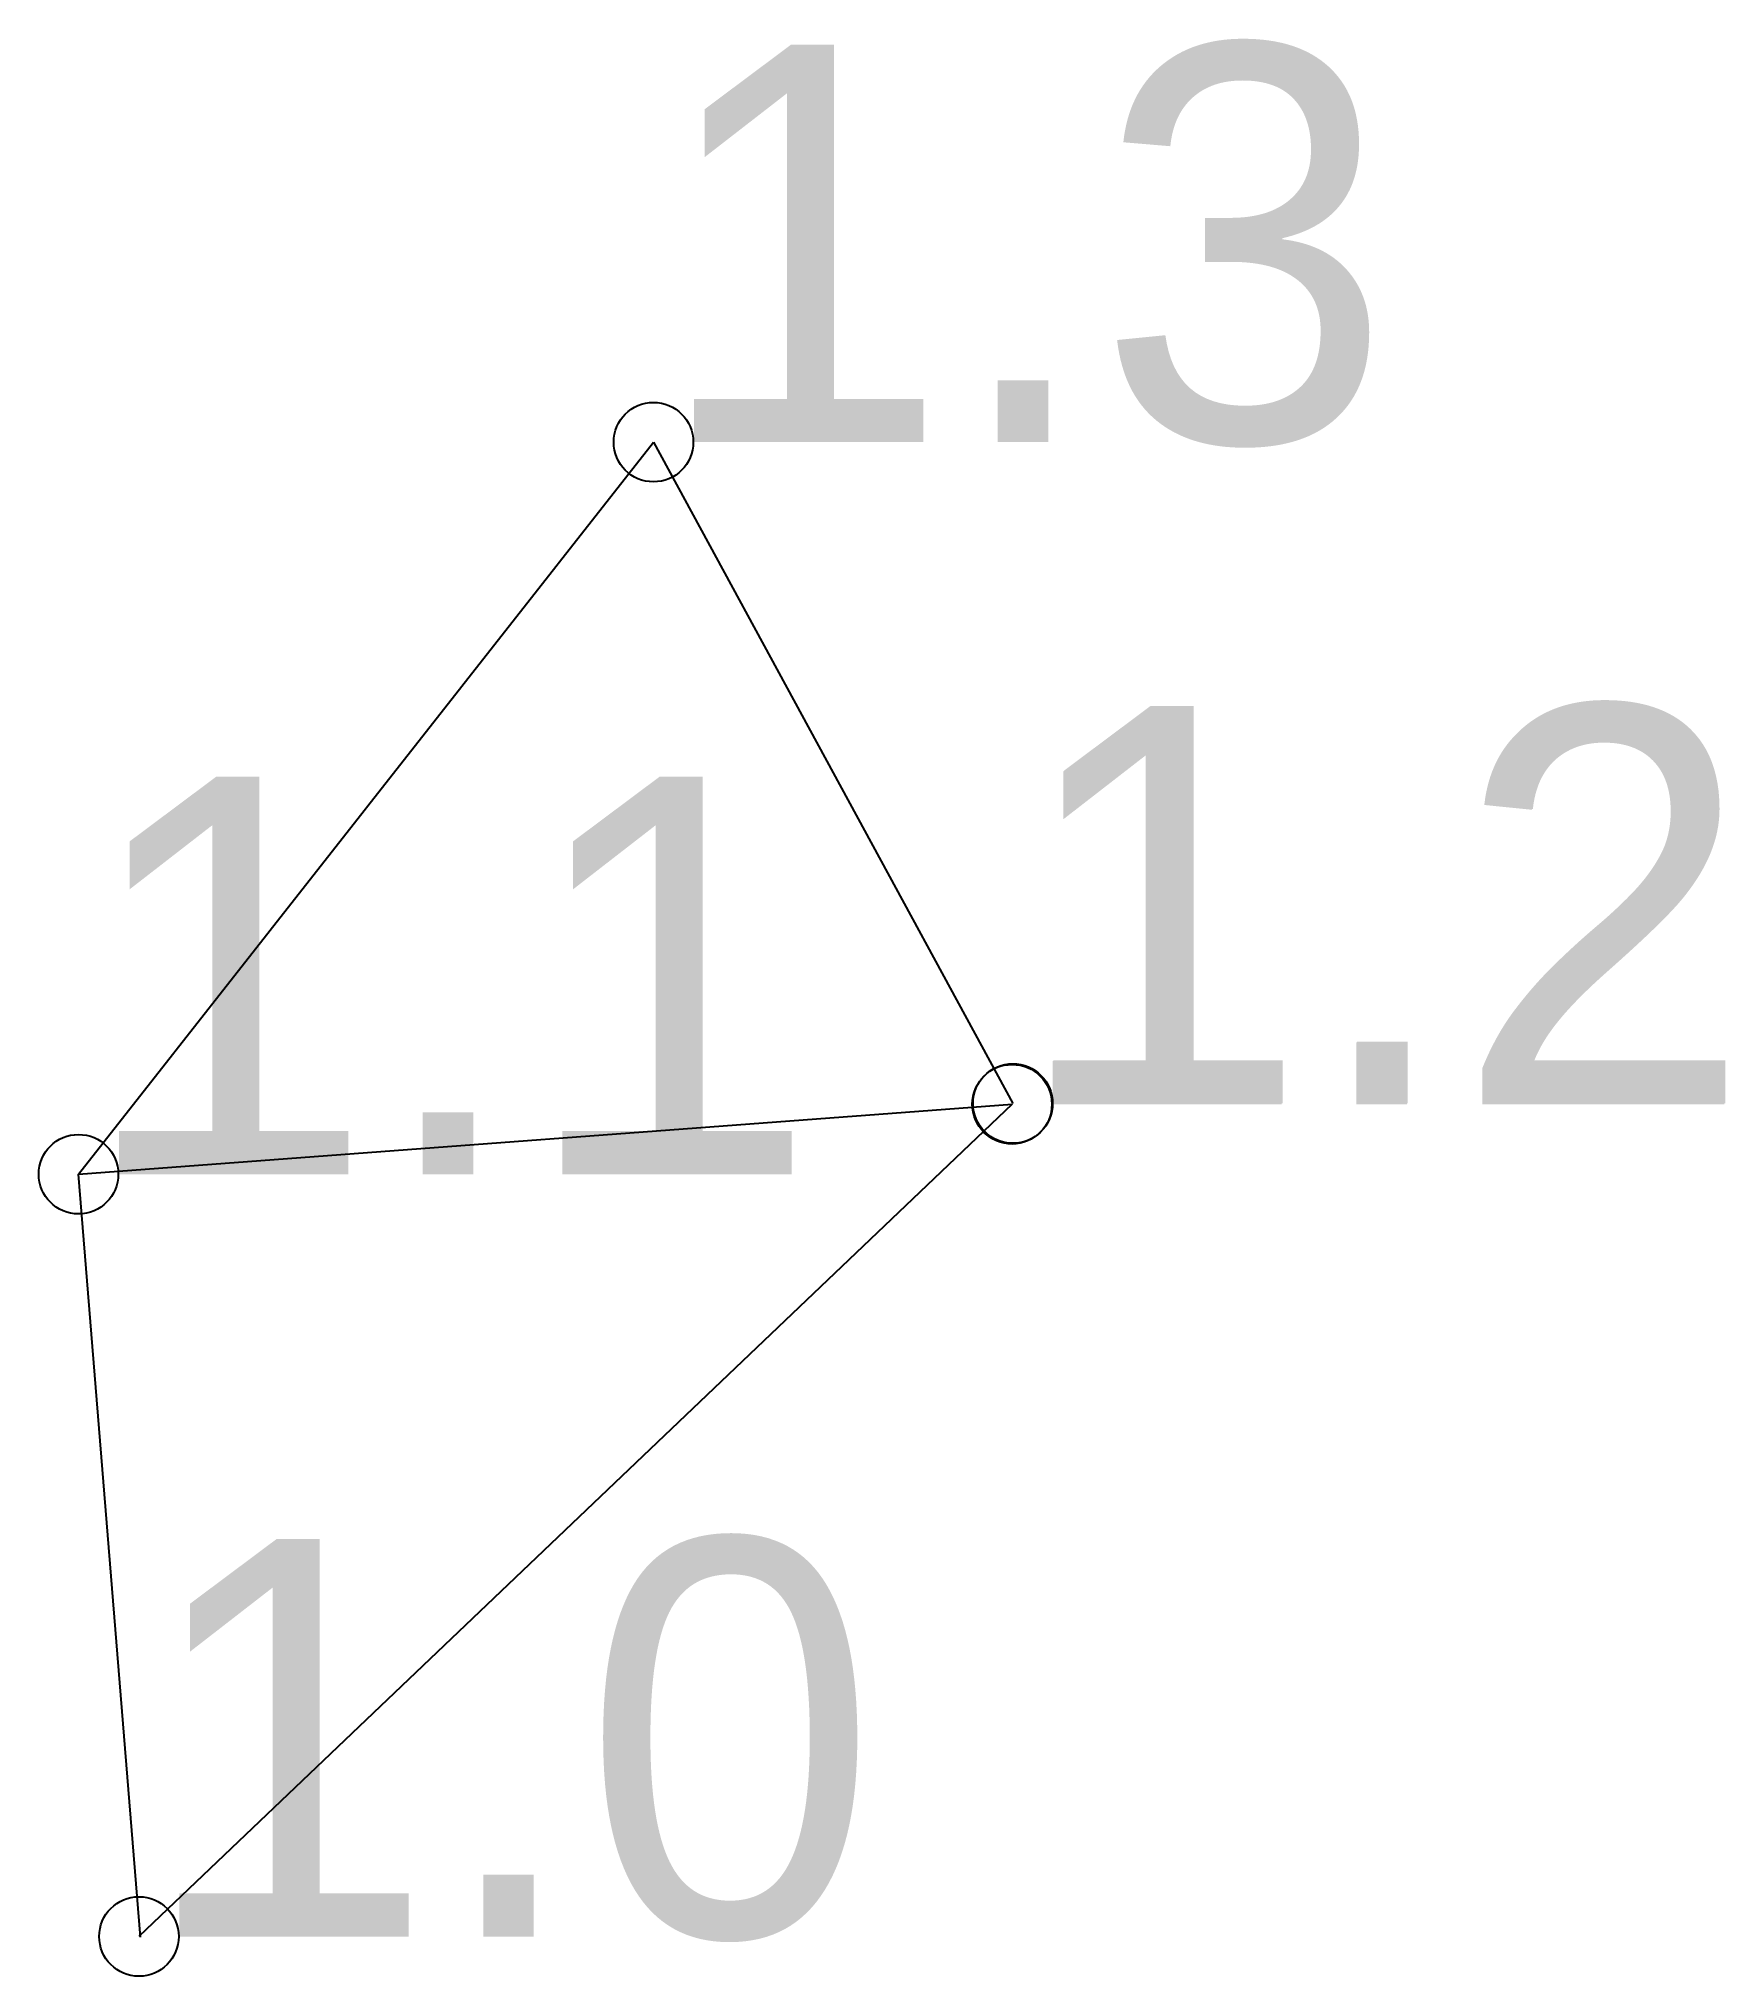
# Model space of a CAD drawing. Header units: millimetres. Extents: x -0.26 to 3.99, y -0.1 to 4.78.
import ezdxf

# ---------------------------------------------------------------- set-up
doc = ezdxf.new("R2010")
doc.units = ezdxf.units.MM

msp = doc.modelspace()

# ---------------------------------------------------------------- linework, layer by layer
at = {"layer": 'Shots', "color": 1}
for p, q in [((-0.156, 1.92), (1.29, 3.762)), ((1.29, 3.762), (2.194, 2.098)), ((-0.156, 1.92), (2.192, 2.096)), ((2.192, 2.096), (-0.004, 0.002)), ((0, 0), (-0.156, 1.92))]:
    msp.add_line(p, q, dxfattribs=at)
for centre in [(1.29, 3.762), (2.192, 2.096), (2.194, 2.098), (-0.156, 1.92), (-0.004, 0.002)]:
    msp.add_circle(centre, 0.1, dxfattribs=at)

# ---------------------------------------------------------------- texts
at = {"layer": 'Label'}
for s, p in [('1.3', (1.29, 3.762)), ('1.2', (2.192, 2.096)), ('1.2', (2.194, 2.098)), ('1.1', (-0.156, 1.92)), ('1.0', (-0.004, 0.002))]:
    msp.add_text(s, height=1, dxfattribs=at).set_placement(p)

doc.saveas('drawing.dxf')
